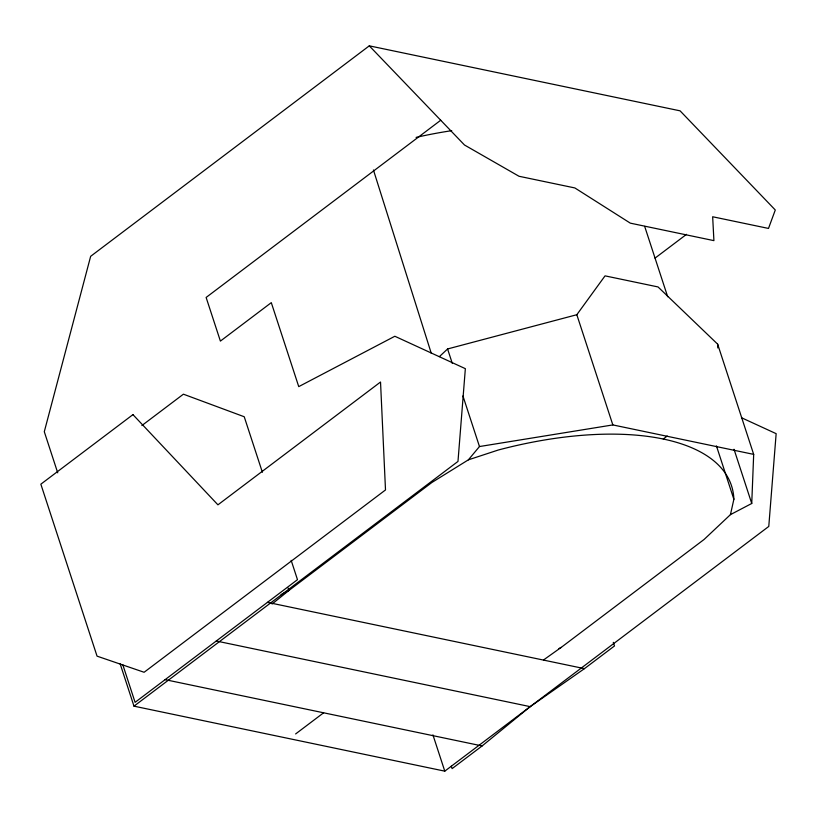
<?xml version="1.0" encoding="UTF-8"?>
<svg xmlns="http://www.w3.org/2000/svg" width="817" height="817" viewBox="0 0 817 817"><rect width="100%" height="100%" fill="white"/><g stroke="black" fill="none" stroke-linecap="round" stroke-linejoin="round"><path stroke-width="1.23" d="M543.54 659.962L561.208 647.391L704.101 539.455L730.439 514.639L751.742 503.476L753.683 454.375L717.663 344.171L658.032 286.941L605.04 275.86L576.822 314.719L447.583 348.961L439.393 356.62M730.439 514.639L733.87 499.279L716.427 445.908M272.102 603.988L288.932 590.456L431.836 482.52L468.376 459.838L479.477 446.542L612.842 424.922L753.683 454.375M451.301 766.203L452.097 768.623L482.122 745.941L530.182 706.644L584.451 668.643L614.486 645.961L613.301 642.346M369.284 45.844L464.495 145.007L519.009 176.268L574.851 187.941L630.326 223.153L713.915 240.637L712.659 216.76L768.491 228.433L775.292 210L680.081 110.836L369.284 45.844L90.656 256.313L44.292 431.713L57.721 472.829M440.72 120.252L206.129 297.449L220.396 341.098L271.295 302.647L298.746 386.625L394.846 336.257L465.353 368.671L457.98 461.431L133.988 706.164L120.16 663.843M141.872 425.555L183.406 394.182L244.232 416.752L262.38 472.267M655.04 258.121L686.525 234.336M663.251 439.015L667.223 436.023M295.621 733.942L323.624 712.792M133.988 706.164L444.785 771.156L768.777 526.434L776.15 433.664L741.479 417.722M281.089 594.633L288.932 590.456L288.146 588.046M558.961 648.586L561.208 647.391M468.376 459.838L498.288 450.014A241.229 107.262 -18.1 0 1 733.87 499.279M267.455 602.354L584.451 668.643M216.291 641.008L530.182 706.644M165.126 679.652L482.122 745.941M734.023 449.268L751.742 503.476M644.674 226.38L667.673 296.734M576.822 314.719L612.842 424.922M447.583 348.961L452.301 363.422M462.933 395.939L479.477 446.542M432.928 734.881L444.785 771.156M291.169 560.36L297.48 579.672L135.091 702.334L122.826 664.813M373.43 169.977L431.253 353.24M717.663 344.171L717.796 347.95M416.098 137.399A241.229 107.262 -18.1 0 1 451.719 130.679M132.946 414.627L40.85 484.185L97.049 656.143L144.119 672.268L385.501 489.945L380.528 382.019L217.935 504.835L132.946 414.627"/></g></svg>
